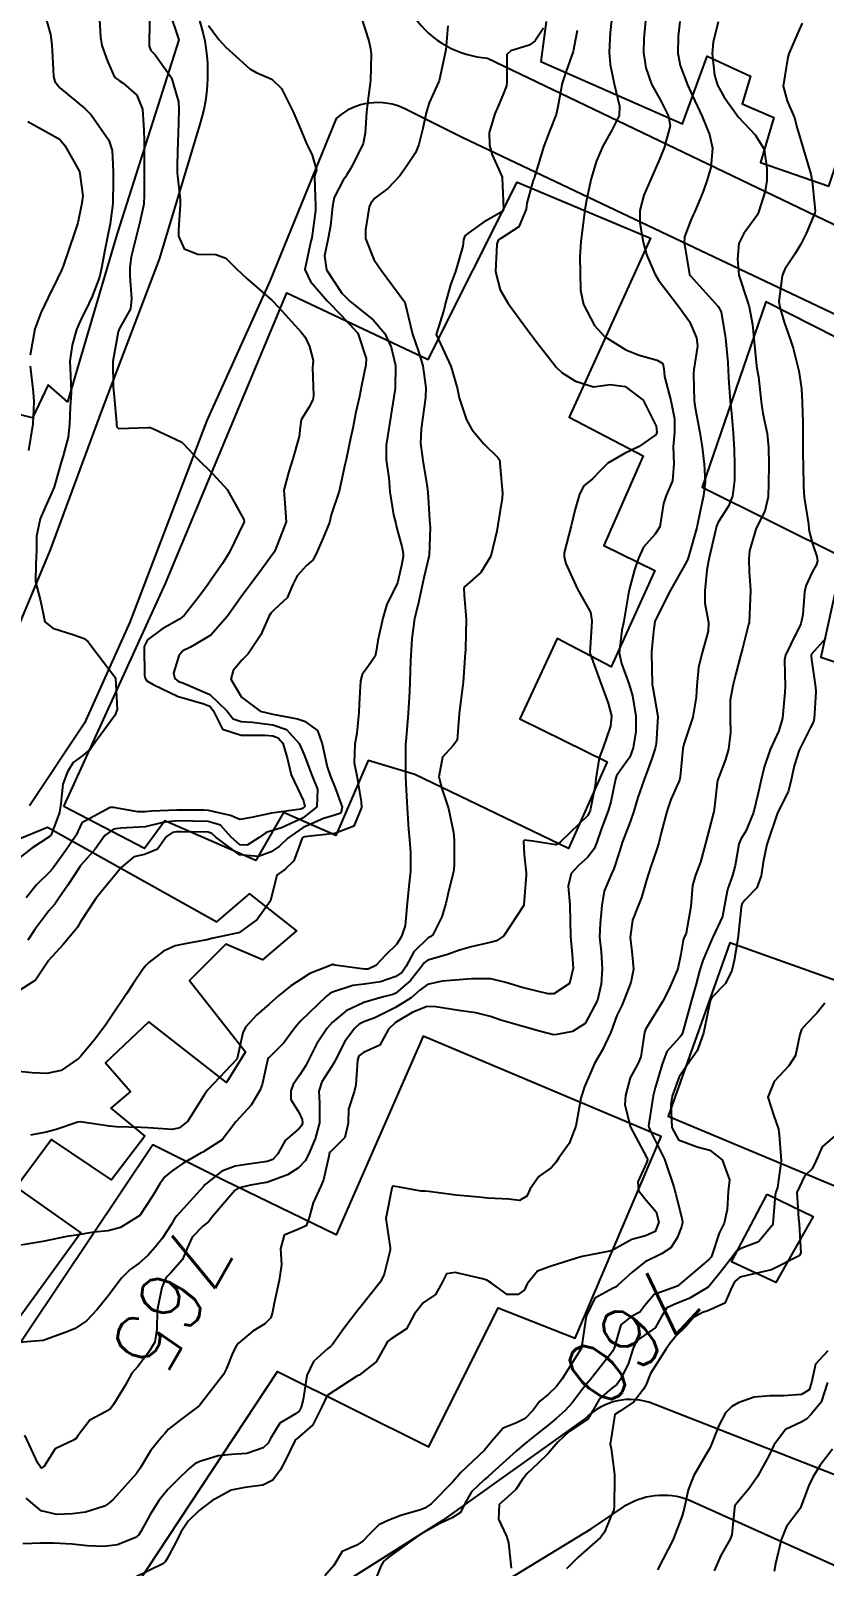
# Model space of a CAD drawing. Header units: metres. Extents: x 318500 to 325275, y 7408834 to 7428799.
# Drawn here: x 323416.3 to 323466.5, y 7419842.9 to 7419940.1 of the extents above; entities that cross this region are included whole.
import ezdxf
from ezdxf.enums import TextEntityAlignment as Align

# ---------------------------------------------------------------- set-up
doc = ezdxf.new("R2010")
doc.units = ezdxf.units.M
doc.header["$MEASUREMENT"] = 0
for name, color, linetype in [('Cotas', 45, 'Continuous'), ('Curvas de Nivel 1m', 11, 'Continuous'), ('Curvas de Nivel 5m', 15, 'Continuous'), ('Edificações', 30, 'Continuous'), ('Vias Primárias', 230, 'Continuous')]:
    doc.layers.add(name, color=color, linetype=linetype)
doc.styles.add('Style-STANDARD', font='STANDARD.shx')

msp = doc.modelspace()

# ---------------------------------------------------------------- linework, layer by layer
at = {"layer": 'Curvas de Nivel 1m', "flags": 128}
for points, elevation in [([(323417.169, 7419941.236), (323417.547, 7419939.872), (323417.633, 7419939.228), (323417.725, 7419937.658), (323417.736, 7419937.226), (323417.817, 7419936.895), (323418.143, 7419936.498), (323419.725, 7419935.204), (323420.124, 7419934.793), (323421.246, 7419933.183), (323421.455, 7419932.544), (323421.514, 7419931.178), (323421.517, 7419930.623), (323421.489, 7419929.178), (323421.318, 7419927.893), (323421.179, 7419927.183), (323420.958, 7419926.134), (323420.787, 7419925.188), (323420.656, 7419924.524), (323420.133, 7419923.198), (323420.077, 7419923.09), (323419.965, 7419922.856), (323419.416, 7419921.737), (323419.196, 7419921.207), (323418.914, 7419920.226), (323418.773, 7419919.211), (323418.805, 7419918.312), (323418.856, 7419917.21), (323418.79, 7419916.297), (323418.75, 7419915.211), (323418.667, 7419914.396), (323418.339, 7419913.215), (323418.23, 7419912.821), (323417.811, 7419911.32), (323417.789, 7419911.241), (323417.783, 7419911.22), (323417.168, 7419909.851), (323416.896, 7419909.233), (323416.66, 7419908.128), (323416.671, 7419907.236), (323416.623, 7419906.361), (323416.606, 7419905.237), (323416.916, 7419904.028), (323417.084, 7419903.229), (323417.183, 7419902.715), (323417.691, 7419902.312), (323419.015, 7419901.878), (323419.685, 7419901.652), (323419.924, 7419901.438), (323420.113, 7419901.194), (323421.65, 7419899.17), (323421.762, 7419897.168), (323421.616, 7419896.785), (323420.457, 7419895.187), (323420.1, 7419894.684), (323419.586, 7419894.239), (323418.99, 7419893.794), (323418.633, 7419893.209), (323418.335, 7419892.436), (323418.203, 7419891.213), (323418.111, 7419890.637), (323417.58, 7419889.219), (323417.557, 7419889.182), (323417.519, 7419889.142), (323416.37, 7419888.374), (323415.497, 7419887.698)], 773), ([(323437.207, 7419940.975), (323437.679, 7419939.476), (323437.793, 7419938.966), (323437.835, 7419938.624), (323437.793, 7419936.965), (323437.599, 7419935.507), (323437.533, 7419934.969), (323437.453, 7419933.627), (323437.316, 7419932.972), (323436.583, 7419931.473), (323436.278, 7419930.978), (323436.199, 7419930.858), (323436.076, 7419930.692), (323435.493, 7419929.554), (323435.388, 7419928.99), (323435.256, 7419927.767), (323435.116, 7419926.994), (323434.883, 7419925.871), (323434.998, 7419924.995), (323435.978, 7419923.501), (323436.509, 7419922.975), (323437.953, 7419921.811), (323438.702, 7419920.949), (323439.088, 7419920.099), (323439.365, 7419918.938), (323439.357, 7419917.48), (323439.27, 7419916.939), (323439.075, 7419915.739), (323438.947, 7419914.944), (323438.789, 7419913.885), (323438.787, 7419912.946), (323438.94, 7419911.827), (323439.01, 7419910.942), (323439.243, 7419909.483), (323439.383, 7419908.936), (323439.46, 7419908.618), (323439.765, 7419907.473), (323439.859, 7419907.027), (323439.859, 7419906.929), (323439.846, 7419906.841), (323439.75, 7419906.267), (323439.498, 7419905.169), (323439.391, 7419904.935), (323438.827, 7419903.83), (323438.571, 7419902.947), (323438.262, 7419901.527), (323438.171, 7419900.953), (323438.083, 7419900.544), (323437.664, 7419899.912), (323437.256, 7419899.364), (323437.15, 7419898.965), (323437.071, 7419897.523), (323437.04, 7419896.966), (323436.92, 7419895.653), (323436.793, 7419894.968), (323436.765, 7419893.786), (323436.915, 7419892.967), (323437.198, 7419891.311), (323437.21, 7419890.963), (323436.732, 7419889.764), (323435.523, 7419889.305), (323433.62, 7419889.108), (323433.521, 7419889.072), (323433.458, 7419889.011), (323432.946, 7419887.57), (323432.36, 7419887.027), (323431.855, 7419886.664), (323431.46, 7419885.04), (323430.628, 7419883.869), (323429.531, 7419883.059), (323429.473, 7419883.027), (323429.439, 7419883.017), (323427.834, 7419882.684), (323427.432, 7419882.588), (323426.179, 7419882.358), (323425.426, 7419882.207), (323424.688, 7419881.86), (323423.777, 7419881.136), (323423.588, 7419880.958), (323423.404, 7419880.737), (323422.761, 7419879.777), (323422.348, 7419879.155), (323421.365, 7419877.676), (323421.023, 7419877.175), (323420.308, 7419876.223), (323419.454, 7419875.198), (323419.328, 7419875.073), (323418.22, 7419874.307), (323417.314, 7419874.128), (323416.381, 7419874.167), (323415.315, 7419874.261)], 769), ([(323448.734, 7419940.29), (323448.189, 7419939.454), (323447.816, 7419939.203), (323446.66, 7419938.845), (323446.413, 7419938.612), (323446.42, 7419936.847), (323446.381, 7419936.623), (323446.148, 7419936.038), (323445.796, 7419935.194), (323445.65, 7419934.857), (323445.304, 7419933.67), (323445.325, 7419932.862), (323445.492, 7419932.257), (323446.081, 7419930.948), (323446.112, 7419930.85), (323446.116, 7419930.813), (323446.208, 7419928.848), (323446.169, 7419928.728), (323446.047, 7419928.639), (323444.918, 7419927.986), (323444.027, 7419927.348), (323443.762, 7419927.146), (323443.673, 7419926.885), (323443.622, 7419926.49), (323443.164, 7419924.888), (323442.852, 7419924.027), (323442.524, 7419922.894), (323442.426, 7419922.432), (323441.94, 7419920.9), (323442.874, 7419918.89), (323443.264, 7419917.522), (323443.405, 7419916.885), (323443.869, 7419915.491), (323444.203, 7419914.875), (323444.955, 7419913.968), (323445.843, 7419913.11), (323445.958, 7419912.965), (323445.97, 7419912.848), (323445.966, 7419912.72), (323446.143, 7419910.845), (323446.125, 7419910.525), (323445.837, 7419908.849), (323445.776, 7419908.45), (323445.402, 7419906.855), (323444.773, 7419905.836), (323443.731, 7419904.924), (323443.709, 7419904.902), (323443.701, 7419904.88), (323443.723, 7419904.393), (323443.838, 7419902.878), (323443.798, 7419900.995), (323443.793, 7419900.878), (323443.786, 7419900.771), (323443.65, 7419898.88), (323443.421, 7419897.084), (323443.399, 7419896.882), (323443.271, 7419895.216), (323443.015, 7419894.886), (323442.347, 7419894.134), (323442.105, 7419892.895), (323442.29, 7419892.161), (323442.722, 7419890.888), (323443.035, 7419889.375), (323443.077, 7419888.884), (323443.086, 7419887.294), (323443.041, 7419886.884), (323442.72, 7419885.639), (323442.544, 7419884.889), (323442.307, 7419884.036), (323441.74, 7419882.897), (323441.564, 7419882.773), (323441.437, 7419882.699), (323440.523, 7419881.814), (323440.042, 7419880.921), (323439.789, 7419880.539), (323439.4, 7419880.264), (323438.411, 7419879.929), (323437.392, 7419879.768), (323436.674, 7419879.683), (323435.384, 7419879.278), (323435.194, 7419879.171), (323434.988, 7419878.986), (323433.364, 7419877.427), (323433.006, 7419877.015), (323432.305, 7419876.066), (323431.331, 7419875.1), (323431.302, 7419875.069), (323431.292, 7419875.04), (323430.928, 7419873.422), (323430.793, 7419873.045), (323430.231, 7419872.11), (323429.28, 7419871.06), (323428.408, 7419869.928), (323427.251, 7419869.183), (323427.19, 7419869.152), (323427.074, 7419869.093), (323425.918, 7419868.432), (323425.233, 7419867.965), (323424.776, 7419867.575), (323424.472, 7419867.127), (323423.991, 7419866.354), (323423.2, 7419865.14), (323421.974, 7419864.372), (323421.185, 7419864.167), (323420.284, 7419864.078), (323419.181, 7419863.897), (323418.58, 7419863.798), (323417.174, 7419863.515), (323416.929, 7419863.468), (323415.537, 7419863.244)], 767), ([(323457.347, 7419940.703), (323457.247, 7419939.755), (323457.225, 7419938.704), (323457.383, 7419937.912), (323457.839, 7419936.695), (323458.15, 7419936.001), (323458.768, 7419934.684), (323459.238, 7419933.554), (323459.424, 7419932.677), (323459.304, 7419931.461), (323459.085, 7419930.68), (323458.819, 7419929.932), (323458.304, 7419928.687), (323458.219, 7419928.517), (323458.042, 7419928.125), (323457.651, 7419927.07), (323457.637, 7419926.696), (323457.688, 7419926.366), (323457.963, 7419924.691), (323457.999, 7419924.624), (323459.788, 7419922.672), (323459.965, 7419922.324), (323460.252, 7419920.665), (323460.383, 7419919.121), (323460.403, 7419918.663), (323460.427, 7419918.148), (323460.537, 7419916.66), (323460.621, 7419915.917), (323460.732, 7419914.657), (323460.786, 7419913.592), (323460.814, 7419912.655), (323460.812, 7419911.668), (323460.685, 7419910.651), (323460.425, 7419910.03), (323459.785, 7419909.016), (323459.676, 7419908.767), (323459.645, 7419908.662), (323459.61, 7419908.494), (323459.193, 7419906.669), (323459.061, 7419905.981), (323458.925, 7419904.672), (323458.945, 7419903.898), (323459.169, 7419902.668), (323459.148, 7419902.122), (323458.735, 7419900.674), (323458.535, 7419899.809), (323458.422, 7419898.678), (323458.384, 7419897.934), (323458.172, 7419896.682), (323457.603, 7419894.958), (323457.544, 7419894.691), (323457.379, 7419892.887), (323457.329, 7419892.694), (323456.794, 7419891.458), (323456.532, 7419890.705), (323456.178, 7419889.361), (323456.02, 7419888.712), (323455.908, 7419888.32), (323455.496, 7419887.149), (323455.386, 7419886.826), (323455.356, 7419886.721), (323454.935, 7419885.259), (323454.718, 7419884.727), (323454.363, 7419883.818), (323454.213, 7419882.732), (323454.319, 7419881.838), (323454.422, 7419880.73), (323454.246, 7419879.883), (323453.817, 7419878.736), (323453.679, 7419878.434), (323453.37, 7419877.789), (323452.982, 7419876.746), (323452.471, 7419875.625), (323451.952, 7419874.761), (323451.307, 7419873.228), (323451.199, 7419872.874), (323451.158, 7419872.772), (323451.091, 7419872.566), (323450.768, 7419870.778), (323450.35, 7419869.698), (323449.709, 7419868.793), (323449.524, 7419868.518), (323449.241, 7419868.168), (323448.444, 7419867.595), (323447.893, 7419866.813), (323447.683, 7419866.348), (323447.213, 7419866.086), (323446.546, 7419866.163), (323445.214, 7419866.228), (323444.645, 7419866.289), (323443.215, 7419866.426), (323441.462, 7419866.654), (323441.218, 7419866.668), (323440.987, 7419866.673), (323439.613, 7419866.924), (323439.221, 7419866.987), (323439.186, 7419866.965), (323439.173, 7419866.931), (323439.146, 7419866.858), (323438.767, 7419864.936), (323439.027, 7419863.077), (323439.035, 7419862.932), (323438.656, 7419861.429), (323438.412, 7419860.941), (323437.123, 7419859.298), (323436.972, 7419859.111), (323436.855, 7419858.963), (323436.1, 7419857.975), (323435.395, 7419856.977), (323435.243, 7419856.823), (323435.086, 7419856.712), (323434.175, 7419855.892), (323433.752, 7419855), (323433.522, 7419853.48), (323433.412, 7419853.004), (323433.285, 7419852.757), (323433.034, 7419852.579), (323432.055, 7419851.989), (323431.46, 7419851.025), (323431.309, 7419850.724), (323431.001, 7419850.425), (323429.968, 7419850.073), (323428.994, 7419850.002), (323428.149, 7419849.916), (323426.987, 7419849.567), (323426.67, 7419849.408), (323426.308, 7419849.097), (323425.629, 7419848.448), (323424.967, 7419847.801), (323424.42, 7419847.118), (323423.858, 7419846.215), (323423.27, 7419845.135), (323423.136, 7419844.928), (323422.924, 7419844.747), (323421.778, 7419844.296), (323420.915, 7419844.174), (323419.868, 7419844.228), (323418.917, 7419844.332), (323417.734, 7419844.392), (323416.918, 7419844.395), (323415.796, 7419844.357)], 763), ([(323455.189, 7419940.735), (323455.073, 7419939.617), (323455.046, 7419938.737), (323455.194, 7419937.759), (323455.569, 7419936.729), (323456.144, 7419935.68), (323456.631, 7419934.712), (323456.74, 7419934.091), (323456.372, 7419932.716), (323456.093, 7419932.021), (323455.518, 7419930.728), (323455.083, 7419929.716), (323454.817, 7419928.738), (323454.819, 7419927.957), (323455.035, 7419926.735), (323455.246, 7419925.965), (323455.765, 7419924.724), (323455.994, 7419924.326), (323457.243, 7419922.701), (323457.955, 7419921.719), (323458.41, 7419920.685), (323458.462, 7419920.157), (323458.239, 7419918.687), (323458.22, 7419918.382), (323458.264, 7419916.686), (323458.322, 7419916.247), (323458.628, 7419914.682), (323458.773, 7419913.758), (323458.902, 7419912.679), (323458.948, 7419911.548), (323458.843, 7419910.675), (323458.664, 7419909.81), (323458.422, 7419908.68), (323457.895, 7419906.822), (323457.851, 7419906.689), (323457.756, 7419906.456), (323456.767, 7419904.704), (323455.812, 7419902.829), (323455.774, 7419902.719), (323455.694, 7419902.105), (323455.564, 7419900.839), (323455.557, 7419900.721), (323455.594, 7419898.777), (323455.603, 7419898.72), (323455.647, 7419898.547), (323455.959, 7419896.715), (323455.852, 7419894.965), (323455.803, 7419894.717), (323455.759, 7419894.556), (323455.59, 7419894.057), (323455.234, 7419893.064), (323455.104, 7419892.725), (323454.7, 7419891.581), (323454.434, 7419890.731), (323454.209, 7419890.057), (323453.71, 7419888.738), (323453.656, 7419888.601), (323453.511, 7419888.116), (323453.173, 7419887.067), (323453.03, 7419886.747), (323452.573, 7419885.654), (323452.418, 7419884.756), (323452.31, 7419883.619), (323452.276, 7419882.757), (323452.368, 7419881.814), (323452.445, 7419880.754), (323452.374, 7419879.776), (323452.142, 7419878.759), (323451.365, 7419877.29), (323450.574, 7419876.782), (323449.564, 7419876.589), (323449.357, 7419876.578), (323448.48, 7419876.809), (323447.363, 7419877.118), (323446.029, 7419877.502), (323445.369, 7419877.729), (323444.461, 7419877.954), (323443.372, 7419878.102), (323441.926, 7419878.343), (323441.375, 7419878.369), (323440.464, 7419878.006), (323439.364, 7419877.342), (323438.933, 7419876.936), (323438.385, 7419875.904), (323437.337, 7419875.45), (323437.06, 7419875.236), (323436.969, 7419874.964), (323436.861, 7419873.41), (323436.746, 7419872.966), (323436.396, 7419871.862), (323436.367, 7419870.969), (323436.167, 7419870.07), (323435.253, 7419869.154), (323435.184, 7419869.048), (323435.168, 7419868.981), (323434.821, 7419867.391), (323434.655, 7419866.988), (323434.159, 7419865.945), (323433.903, 7419864.999), (323433.713, 7419864.481), (323433.189, 7419864.251), (323432.317, 7419863.889), (323432.089, 7419863.026), (323432.149, 7419862.031), (323432.02, 7419861.027), (323431.686, 7419859.585), (323431.599, 7419859.025), (323431.482, 7419858.658), (323431.109, 7419858.276), (323430.339, 7419857.804), (323429.434, 7419857.055), (323429.282, 7419856.862), (323429.081, 7419856.462), (323428.686, 7419855.446), (323428.483, 7419855.069), (323427.041, 7419853.194), (323426.996, 7419853.135), (323426.955, 7419853.091), (323425.862, 7419852.267), (323425.017, 7419851.605), (323424.783, 7419851.344), (323424.593, 7419851.116), (323423.883, 7419850.24), (323423.211, 7419849.137), (323422.977, 7419848.801), (323421.511, 7419847.162), (323421.225, 7419846.897), (323420.954, 7419846.737), (323419.772, 7419846.357), (323418.946, 7419846.252), (323417.943, 7419846.207), (323416.948, 7419846.447), (323416.001, 7419847.234)], 764), ([(323420.633, 7419941.194), (323420.704, 7419939.709), (323420.799, 7419939.191), (323421.16, 7419938.19), (323421.595, 7419937.178), (323421.911, 7419936.937), (323422.146, 7419936.803), (323423.014, 7419936.032), (323423.358, 7419935.152), (323423.441, 7419933.819), (323423.465, 7419933.15), (323423.48, 7419932.536), (323423.464, 7419931.149), (323423.481, 7419929.726), (323423.441, 7419929.149), (323423.19, 7419927.995), (323422.984, 7419927.156), (323422.655, 7419925.809), (323422.565, 7419925.162), (323422.569, 7419924.583), (323422.67, 7419923.159), (323422.598, 7419922.523), (323421.942, 7419921.321), (323421.886, 7419921.226), (323421.864, 7419921.171), (323421.831, 7419921.064), (323421.494, 7419919.176), (323421.518, 7419917.553), (323421.561, 7419917.175), (323421.733, 7419915.301), (323421.73, 7419915.172), (323421.735, 7419915.048), (323421.858, 7419914.942), (323423.733, 7419915.016), (323423.859, 7419915), (323424.064, 7419914.932), (323425.85, 7419914.073), (323426.329, 7419913.597), (323426.752, 7419913.106), (323427.825, 7419912.076), (323428.718, 7419911.076), (323429.782, 7419909.192), (323429.805, 7419909.06), (323429.799, 7419909.04), (323429.779, 7419908.994), (323428.848, 7419907.074), (323428.429, 7419906.401), (323427.735, 7419905.412), (323427.518, 7419905.093), (323426.993, 7419904.375), (323425.993, 7419903.116), (323425.698, 7419902.881), (323424.585, 7419902.237), (323423.684, 7419901.57), (323423.462, 7419901.143), (323423.487, 7419899.308), (323423.527, 7419899.142), (323423.647, 7419898.97), (323424.048, 7419898.732), (323425.633, 7419897.974), (323427.175, 7419897.548), (323427.624, 7419897.37), (323427.843, 7419897.087), (323428.435, 7419895.905), (323429.605, 7419895.532), (323431.119, 7419895.531), (323431.604, 7419895.489), (323431.944, 7419895.375), (323432.239, 7419895.03), (323432.519, 7419894.093), (323432.77, 7419893.022), (323433.546, 7419891.388), (323433.634, 7419891.009), (323433.539, 7419890.913), (323433.374, 7419890.848), (323431.536, 7419890.606), (323430.265, 7419890.321), (323429.531, 7419890.195), (323428.923, 7419890.459), (323427.537, 7419890.773), (323427.225, 7419890.783), (323425.537, 7419890.793), (323423.943, 7419890.729), (323423.535, 7419890.674), (323423.062, 7419890.674), (323421.538, 7419890.957), (323421.321, 7419890.956), (323419.528, 7419889.977), (323419.281, 7419889.444), (323419.167, 7419889.204), (323418.495, 7419888.221), (323417.776, 7419887.217), (323417.655, 7419887.05), (323417.485, 7419886.858), (323416.652, 7419886.053), (323416.002, 7419885.242)], 772), ([(323423.818, 7419940.759), (323423.782, 7419939.146), (323423.9, 7419938.868), (323424.172, 7419938.585), (323425.209, 7419937.129), (323425.637, 7419935.623), (323425.664, 7419935.125), (323425.631, 7419933.601), (323425.607, 7419933.125), (323425.55, 7419931.66), (323425.566, 7419931.125), (323425.74, 7419929.438), (323425.758, 7419929.123), (323425.64, 7419927.509), (323425.647, 7419927.124), (323426.012, 7419926.316), (323426.874, 7419925.972), (323428.009, 7419925.956), (323428.648, 7419925.722), (323429.295, 7419925.071), (323429.99, 7419924.414), (323431.562, 7419923.044), (323431.964, 7419922.625), (323433.424, 7419921.018), (323433.649, 7419920.726), (323433.931, 7419920.138), (323434.169, 7419919.253), (323434.14, 7419919.007), (323434.121, 7419918.802), (323434.186, 7419917.006), (323434.141, 7419916.752), (323433.879, 7419916.265), (323433.4, 7419915.484), (323433.338, 7419915.018), (323433.267, 7419914.432), (323432.88, 7419913.024), (323432.629, 7419912.227), (323432.305, 7419911.033), (323432.343, 7419910.491), (323432.462, 7419909.03), (323431.762, 7419907.243), (323431.688, 7419907.114), (323431.638, 7419907.041), (323430.845, 7419905.947), (323430.181, 7419905.055), (323429.988, 7419904.795), (323429.721, 7419904.43), (323429.142, 7419903.635), (323428.737, 7419903.074), (323427.688, 7419901.856), (323426.402, 7419901.109), (323425.921, 7419900.872), (323425.671, 7419900.549), (323425.319, 7419899.459), (323425.409, 7419899.122), (323425.647, 7419898.939), (323425.911, 7419898.851), (323427.635, 7419898.109), (323428.707, 7419897.074), (323429.109, 7419896.561), (323429.613, 7419896.399), (323430.307, 7419896.359), (323431.611, 7419896.185), (323432.475, 7419895.893), (323433.269, 7419895.015), (323433.589, 7419894.281), (323434.077, 7419893.002), (323434.434, 7419892.12), (323434.388, 7419890.997), (323433.533, 7419890.299), (323432.156, 7419889.661), (323431.524, 7419889.479), (323431.185, 7419889.382), (323430.74, 7419889.048), (323429.993, 7419888.575), (323429.513, 7419888.598), (323428.983, 7419889.068), (323428.296, 7419889.847), (323427.53, 7419890.076), (323426.521, 7419890.097), (323425.53, 7419890.106), (323424.652, 7419890.005), (323423.526, 7419889.742), (323422.007, 7419889.645), (323421.524, 7419889.584), (323420.986, 7419889.178), (323420.369, 7419888.325), (323419.492, 7419887.329), (323419.433, 7419887.258), (323419.393, 7419887.201), (323418.642, 7419886.039), (323418.085, 7419885.214), (323417.825, 7419884.847), (323417.452, 7419884.421), (323416.567, 7419883.233), (323416.116, 7419882.553)], 771), ([(323442.679, 7419940.427), (323442.556, 7419938.904), (323442.162, 7419937.061), (323442.121, 7419936.95), (323442.106, 7419936.911), (323441.493, 7419935.563), (323441.3, 7419934.918), (323441.102, 7419933.933), (323440.835, 7419932.923), (323440.63, 7419932.389), (323440.086, 7419931.557), (323439.638, 7419930.937), (323438.882, 7419930.134), (323438.058, 7419929.511), (323437.806, 7419929.21), (323437.702, 7419928.963), (323437.481, 7419927.513), (323437.468, 7419926.966), (323438.007, 7419925.639), (323438.28, 7419925.233), (323438.468, 7419924.953), (323439.97, 7419922.93), (323440.442, 7419920.922), (323440.82, 7419919.808), (323441.095, 7419918.912), (323441.284, 7419917.524), (323441.263, 7419916.909), (323441.105, 7419915.678), (323440.991, 7419914.913), (323440.952, 7419914.014), (323441.09, 7419912.911), (323441.357, 7419911.367), (323441.415, 7419910.906), (323441.525, 7419909.162), (323441.544, 7419908.904), (323441.565, 7419908.691), (323441.498, 7419906.904), (323441.157, 7419905.491), (323441.028, 7419904.911), (323440.802, 7419903.825), (323440.576, 7419902.917), (323440.402, 7419901.634), (323440.355, 7419900.92), (323440.321, 7419900.269), (323440.273, 7419898.921), (323440.254, 7419898.307), (323440.179, 7419896.922), (323440.037, 7419895.356), (323440.009, 7419894.924), (323439.996, 7419894.522), (323440.002, 7419892.924), (323440.028, 7419892.458), (323440.103, 7419890.922), (323440.188, 7419889.581), (323440.258, 7419888.919), (323440.315, 7419888.11), (323440.32, 7419886.918), (323440.24, 7419886.157), (323440.115, 7419884.92), (323439.99, 7419883.466), (323439.795, 7419882.925), (323439.677, 7419882.686), (323439.43, 7419882.287), (323438.746, 7419881.614), (323438.135, 7419880.949), (323437.635, 7419880.728), (323437.406, 7419880.714), (323435.537, 7419880.979), (323435.41, 7419881.01), (323435.382, 7419881.009), (323435.29, 7419880.982), (323433.96, 7419880.443), (323433.396, 7419880.101), (323432.745, 7419879.665), (323431.961, 7419879.031), (323431.375, 7419878.512), (323430.592, 7419877.823), (323429.886, 7419877.055), (323429.709, 7419876.702), (323429.351, 7419875.06), (323429.329, 7419875.02), (323427.509, 7419873.087), (323427.297, 7419872.796), (323426.229, 7419871.106), (323425.71, 7419870.677), (323425.272, 7419870.567), (323423.727, 7419870.681), (323423.273, 7419870.701), (323421.696, 7419870.741), (323421.274, 7419870.787), (323419.424, 7419871.051), (323419.278, 7419871.035), (323417.902, 7419870.579), (323417.268, 7419870.408), (323416.279, 7419870.221)], 768), ([(323459.772, 7419940.674), (323459.465, 7419939.403), (323459.402, 7419938.678), (323459.546, 7419937.296), (323459.744, 7419936.674), (323460.149, 7419935.916), (323461.074, 7419934.656), (323462.113, 7419933.531), (323462.68, 7419932.631), (323462.854, 7419931.394), (323462.851, 7419930.628), (323462.744, 7419929.956), (323462.321, 7419928.636), (323462.236, 7419928.448), (323462.043, 7419928.149), (323461.394, 7419927.285), (323461.094, 7419926.654), (323461.008, 7419925.653), (323461.084, 7419924.654), (323461.631, 7419922.989), (323461.748, 7419922.643), (323461.953, 7419921.533), (323462.044, 7419920.638), (323462.198, 7419918.911), (323462.243, 7419918.635), (323462.33, 7419918.217), (323462.504, 7419916.631), (323462.613, 7419915.895), (323462.873, 7419914.625), (323462.968, 7419913.74), (323462.977, 7419912.623), (323462.972, 7419911.474), (323462.946, 7419910.623), (323462.722, 7419909.701), (323462.185, 7419908.634), (323461.766, 7419907.191), (323461.711, 7419906.69), (323461.709, 7419906.641), (323461.748, 7419905.84), (323461.831, 7419904.738), (323461.831, 7419904.638), (323461.736, 7419902.675), (323461.729, 7419902.64), (323461.699, 7419902.528), (323461.312, 7419901.016), (323461.215, 7419900.645), (323460.904, 7419899.405), (323460.699, 7419898.65), (323460.543, 7419897.744), (323460.539, 7419896.651), (323460.551, 7419895.71), (323460.428, 7419894.652), (323460.252, 7419893.991), (323459.741, 7419892.658), (323459.707, 7419892.519), (323459.545, 7419890.993), (323459.511, 7419890.689), (323459.508, 7419890.66), (323459.487, 7419890.608), (323458.977, 7419888.668), (323458.67, 7419887.505), (323458.336, 7419886.677), (323458.149, 7419886.011), (323458.043, 7419884.681), (323457.753, 7419882.995), (323457.607, 7419882.687), (323457.564, 7419882.562), (323457.425, 7419881.682), (323457.258, 7419880.847), (323457.207, 7419880.693), (323456.66, 7419879.432), (323456.271, 7419878.707), (323455.365, 7419877.225), (323455.18, 7419876.903), (323455.12, 7419876.722), (323454.882, 7419875.179), (323454.693, 7419874.726), (323454.21, 7419873.837), (323453.912, 7419872.734), (323453.884, 7419872.144), (323454.23, 7419870.731), (323455.251, 7419868.816), (323455.303, 7419868.719), (323455.317, 7419868.651), (323455.246, 7419868.472), (323454.69, 7419867.263), (323454.745, 7419866.725), (323455.214, 7419866.103), (323455.864, 7419865.368), (323456.026, 7419864.708), (323455.785, 7419864.117), (323455.187, 7419863.842), (323454.308, 7419863.604), (323453.174, 7419862.975), (323453.013, 7419862.901), (323452.274, 7419862.753), (323451.168, 7419862.542), (323450.824, 7419862.434), (323449.157, 7419861.908), (323448.352, 7419861.608), (323447.696, 7419860.814), (323447.531, 7419860.421), (323447.133, 7419860.123), (323446.436, 7419860.134), (323445.447, 7419860.845), (323445.143, 7419861.032), (323444.872, 7419861.127), (323443.15, 7419861.52), (323442.601, 7419861.432), (323442.324, 7419860.888), (323441.894, 7419860.131), (323441.127, 7419859.609), (323440.567, 7419858.908), (323440.056, 7419857.966), (323439.096, 7419857.336), (323438.867, 7419857.159), (323438.734, 7419856.935), (323438.147, 7419855.871), (323437.061, 7419855.032), (323437.017, 7419855.004), (323436.92, 7419854.961), (323435.048, 7419853.732), (323434.682, 7419852.985), (323434.133, 7419851.884), (323433.12, 7419851.008), (323433.056, 7419850.962), (323433.008, 7419850.865), (323432.395, 7419849.61), (323432.075, 7419849.019), (323431.617, 7419848.38), (323430.97, 7419848.06), (323429.844, 7419847.922), (323428.967, 7419847.745), (323427.754, 7419847.078), (323427.311, 7419846.729), (323426.95, 7419846.456), (323426.251, 7419845.786), (323425.799, 7419845.101), (323425.511, 7419844.514), (323424.904, 7419843.378), (323424.801, 7419843.212), (323424.695, 7419843.113), (323422.891, 7419842.227)], 762), ([(323465.09, 7419940.601), (323464.822, 7419939.983), (323464.235, 7419938.609), (323464.221, 7419938.568), (323464.178, 7419938.436), (323463.898, 7419936.614), (323464.146, 7419935.684), (323464.6, 7419934.605), (323464.778, 7419933.945), (323465.168, 7419932.599), (323465.64, 7419931.039), (323465.73, 7419930.593), (323465.915, 7419928.728), (323465.897, 7419928.592), (323465.338, 7419927.289), (323465.01, 7419926.6), (323464.638, 7419925.98), (323464.004, 7419925.033), (323463.816, 7419924.613), (323463.612, 7419922.979), (323463.671, 7419922.614), (323463.956, 7419921.674), (323464.322, 7419920.606), (323464.519, 7419920.019), (323464.888, 7419918.6), (323465.04, 7419917.462), (323465.101, 7419916.598), (323465.139, 7419915.329), (323465.141, 7419914.597), (323465.142, 7419913.302), (323465.149, 7419912.597), (323465.175, 7419911.241), (323465.227, 7419910.596), (323465.486, 7419908.891), (323465.52, 7419908.593), (323465.553, 7419908.367), (323465.77, 7419907.584), (323466.018, 7419906.833), (323466.069, 7419906.577), (323466.008, 7419906.325), (323465.75, 7419905.883), (323465.327, 7419904.995), (323465.239, 7419904.587), (323465.131, 7419903.167), (323465, 7419902.59), (323464.381, 7419901.294), (323464.036, 7419900.605), (323463.97, 7419900.311), (323464.006, 7419898.605), (323463.998, 7419898.251), (323463.847, 7419896.607), (323463.612, 7419895.802), (323463.075, 7419894.618), (323462.698, 7419893.508), (323462.483, 7419892.626), (323462.318, 7419891.869), (323462.022, 7419890.633), (323461.528, 7419889.461), (323461.213, 7419888.953), (323461.093, 7419888.644), (323460.862, 7419887.284), (323460.682, 7419886.648), (323460.367, 7419885.76), (323460.164, 7419884.653), (323460.042, 7419884.066), (323459.441, 7419882.751), (323459.391, 7419882.661), (323458.811, 7419881.277), (323458.623, 7419880.672), (323458.357, 7419879.714), (323458.07, 7419878.68), (323457.585, 7419876.909), (323457.529, 7419876.687), (323457.483, 7419876.564), (323457.356, 7419876.422), (323456.541, 7419875.503), (323456.238, 7419874.706), (323455.8, 7419873.205), (323455.669, 7419872.714), (323455.38, 7419870.817), (323455.39, 7419870.718), (323455.482, 7419870.512), (323456.374, 7419868.703), (323456.976, 7419866.941), (323457.033, 7419866.693), (323457.073, 7419866.547), (323457.214, 7419866.041), (323457.48, 7419864.962), (323457.518, 7419864.685), (323457.467, 7419864.415), (323457.185, 7419863.711), (323456.778, 7419863.094), (323456.2, 7419862.705), (323455.165, 7419862.21), (323454.33, 7419861.556), (323453.445, 7419860.737), (323453.29, 7419860.596), (323453.147, 7419860.526), (323451.985, 7419859.909), (323451.429, 7419858.765), (323451.387, 7419858.495), (323451.129, 7419856.769), (323451.089, 7419856.674), (323449.909, 7419854.787), (323449.555, 7419854.3), (323449.055, 7419853.828), (323448.485, 7419853.369), (323448.081, 7419852.81), (323447.567, 7419852.28), (323447.028, 7419852.018), (323446.184, 7419851.671), (323445.471, 7419850.843), (323445.004, 7419850.281), (323443.505, 7419848.865), (323443.261, 7419848.592), (323442.981, 7419848.252), (323441.615, 7419846.89), (323441.233, 7419846.619), (323440.954, 7419846.506), (323439.716, 7419846.151), (323438.944, 7419845.857), (323438.311, 7419845.565), (323437.703, 7419844.942), (323437.334, 7419844.538), (323436.92, 7419844.267), (323436.004, 7419843.874), (323435.465, 7419842.972), (323434.893, 7419842.328)], 761), ([(323450.858, 7419940.133), (323450.607, 7419938.794), (323450.168, 7419937.565), (323449.904, 7419936.804), (323449.638, 7419935.307), (323449.525, 7419934.809), (323449.132, 7419933.798), (323448.745, 7419932.82), (323448.186, 7419930.933), (323448.151, 7419930.829), (323448.13, 7419930.779), (323448.077, 7419930.653), (323447.685, 7419929.204), (323447.626, 7419928.834), (323447.162, 7419927.71), (323446.022, 7419926.977), (323445.94, 7419926.932), (323445.867, 7419926.852), (323445.782, 7419926.618), (323445.685, 7419924.855), (323445.983, 7419923.717), (323446.489, 7419922.845), (323447.941, 7419920.874), (323447.985, 7419920.82), (323448.131, 7419920.625), (323449.549, 7419918.804), (323449.915, 7419918.458), (323450.751, 7419917.944), (323451.902, 7419917.588), (323452.947, 7419917.717), (323453.903, 7419917.605), (323455.04, 7419916.733), (323455.865, 7419915.085), (323455.904, 7419914.719), (323455.858, 7419914.565), (323454.782, 7419913.799), (323453.846, 7419913.367), (323452.793, 7419912.756), (323452.324, 7419912.271), (323451.825, 7419911.763), (323451.283, 7419911.313), (323451, 7419910.782), (323450.737, 7419909.845), (323450.477, 7419908.79), (323450.034, 7419907.067), (323450.028, 7419906.796), (323450.151, 7419906.397), (323450.888, 7419904.783), (323451.708, 7419903.308), (323451.788, 7419902.769), (323451.683, 7419901.06), (323451.66, 7419900.77), (323451.679, 7419900.682), (323452.38, 7419898.759), (323452.828, 7419897.556), (323453.022, 7419896.749), (323452.977, 7419896.113), (323452.498, 7419894.757), (323452.254, 7419894.096), (323452.04, 7419892.763), (323451.989, 7419892.338), (323451.691, 7419890.768), (323451.537, 7419890.439), (323449.825, 7419888.795), (323449.661, 7419888.654), (323449.517, 7419888.603), (323448.05, 7419888.815), (323447.521, 7419888.88), (323447.458, 7419888.821), (323447.507, 7419887.965), (323447.625, 7419886.819), (323447.63, 7419886.676), (323447.494, 7419884.82), (323447.489, 7419884.791), (323447.459, 7419884.729), (323446.218, 7419882.838), (323445.758, 7419882.522), (323445.434, 7419882.432), (323444.157, 7419882.141), (323443.426, 7419881.916), (323442.656, 7419881.653), (323441.416, 7419881.302), (323441.186, 7419881.131), (323441.032, 7419880.906), (323440.315, 7419879.998), (323439.384, 7419879.207), (323439.197, 7419879.119), (323438.516, 7419878.943), (323437.376, 7419878.606), (323436.255, 7419878.088), (323435.364, 7419877.344), (323435.048, 7419876.985), (323434.364, 7419875.976), (323433.88, 7419875.002), (323433.693, 7419874.636), (323433.315, 7419874.034), (323432.901, 7419873.421), (323432.748, 7419873.018), (323432.751, 7419872.474), (323433.286, 7419871.63), (323433.475, 7419871.2), (323433.488, 7419871.007), (323433.436, 7419870.849), (323433.274, 7419870.631), (323432.401, 7419869.885), (323431.928, 7419869.03), (323431.603, 7419868.677), (323431.243, 7419868.543), (323429.932, 7419868.36), (323429.238, 7419868.248), (323428.377, 7419867.929), (323427.329, 7419867.088), (323427.219, 7419866.974), (323425.535, 7419865.115), (323425.394, 7419864.92), (323425.192, 7419864.58), (323424.618, 7419863.679), (323424.177, 7419863.125), (323423.7, 7419862.594), (323423.155, 7419862.108), (323422.586, 7419861.711), (323422.036, 7419861.157), (323421.128, 7419859.963), (323420.775, 7419859.522), (323420.498, 7419859.176), (323419.828, 7419858.464), (323419.102, 7419857.976), (323418.546, 7419857.751), (323417.09, 7419857.22), (323415.261, 7419857.074)], 766), ([(323416.117, 7419934.376), (323418.01, 7419933.313), (323418.101, 7419933.268), (323418.165, 7419933.219), (323418.457, 7419932.854), (323419.379, 7419931.207), (323419.585, 7419929.674), (323419.532, 7419929.205), (323419.279, 7419927.96), (323419.03, 7419927.21), (323418.762, 7419926.463), (323418.345, 7419925.217), (323418.244, 7419924.97), (323417.988, 7419924.437), (323417.409, 7419923.228), (323416.933, 7419922.258), (323416.567, 7419921.241), (323416.27, 7419919.591)], 774), ([(323416.267, 7419918.892), (323416.449, 7419917.242), (323416.489, 7419916.633), (323416.436, 7419915.241), (323416.153, 7419913.555)], 774), ([(323466.523, 7419878.569), (323466.01, 7419877.944), (323465.37, 7419877.263), (323465.055, 7419876.895), (323464.947, 7419876.586), (323464.666, 7419875.264), (323464.245, 7419874.596), (323463.32, 7419873.624), (323462.919, 7419872.616), (323463.292, 7419871.431), (323463.585, 7419870.605), (323463.635, 7419870.244), (323463.77, 7419868.602), (323463.525, 7419866.898), (323463.427, 7419866.607), (323463.388, 7419866.447), (323463.238, 7419864.609), (323463.23, 7419864.58), (323463.198, 7419864.497), (323462.33, 7419863.476), (323461.176, 7419863.03), (323460.934, 7419862.882), (323460.768, 7419862.644), (323460.083, 7419861.729), (323459.206, 7419860.659), (323459.18, 7419860.629), (323459.149, 7419860.605), (323457.939, 7419859.877), (323457.133, 7419859.573), (323456.541, 7419859.286), (323456.168, 7419858.704), (323455.791, 7419858.028), (323455.102, 7419857.542), (323454.613, 7419857.209), (323454.397, 7419856.727), (323454.082, 7419855.728), (323453.579, 7419854.735), (323453.359, 7419854.444), (323453.062, 7419854.214), (323452.28, 7419853.523), (323451.823, 7419852.758), (323451.542, 7419852.253), (323451.027, 7419851.901), (323450.347, 7419851.453), (323449.639, 7419850.791), (323449.003, 7419850.051), (323448.372, 7419849.431), (323447.696, 7419848.813), (323447.391, 7419848.408), (323446.975, 7419847.794), (323446.466, 7419847.329), (323445.93, 7419846.835), (323445.874, 7419845.908), (323446.4, 7419844.828), (323446.518, 7419844.419), (323446.695, 7419842.823)], 759), ([(323467.276, 7419870.276), (323466.357, 7419869.475), (323465.965, 7419868.573), (323465.726, 7419868.095), (323465.24, 7419867.615), (323464.753, 7419866.587), (323464.851, 7419864.939), (323464.911, 7419864.584), (323465.002, 7419862.753), (323464.908, 7419862.584), (323463.161, 7419861.697), (323461.948, 7419861.418), (323461.156, 7419861.22), (323460.834, 7419860.963), (323460.672, 7419860.645), (323460.191, 7419859.593), (323459.127, 7419859.104), (323458.786, 7419859.004), (323458.22, 7419858.674), (323457.702, 7419858.09), (323457.102, 7419857.495), (323456.74, 7419857.051), (323456.484, 7419856.699), (323455.489, 7419855.129), (323455.333, 7419854.716), (323455.256, 7419854.529), (323455.061, 7419854.134), (323454.445, 7419853.33), (323453.538, 7419852.735), (323453.241, 7419852.534), (323453.014, 7419851.032), (323452.959, 7419850.792), (323452.946, 7419850.741), (323452.94, 7419850.671), (323453.006, 7419850.378), (323453.223, 7419848.738), (323453.225, 7419848.499), (323453.201, 7419846.738), (323453.181, 7419846.514), (323452.949, 7419845.986), (323452.58, 7419845.101), (323452.33, 7419844.749), (323450.917, 7419843.51), (323450.175, 7419842.777)], 758), ([(323466.725, 7419856.564), (323465.931, 7419855.722), (323465.678, 7419854.574), (323465.538, 7419854.101), (323465.058, 7419853.798), (323463.939, 7419853.714), (323463.057, 7419853.721), (323462.054, 7419853.626), (323461.049, 7419853.267), (323460.648, 7419853.042), (323460.241, 7419852.648), (323459.828, 7419851.852), (323459.363, 7419850.656), (323459.25, 7419850.416), (323459.003, 7419849.995), (323458.246, 7419848.671), (323457.891, 7419847.762), (323457.654, 7419846.68), (323457.501, 7419846.133), (323456.959, 7419844.69), (323456.929, 7419844.63), (323455.95, 7419842.704)], 757), ([(323466.7, 7419854.564), (323466.298, 7419853.321), (323465.692, 7419852.573), (323465.359, 7419852.253), (323465.032, 7419852.044), (323464.041, 7419851.579), (323463.302, 7419850.606), (323463.004, 7419849.972), (323462.266, 7419848.621), (323461.744, 7419847.863), (323460.964, 7419846.933), (323460.838, 7419846.765), (323460.801, 7419846.642), (323460.646, 7419844.931), (323460.547, 7419844.644), (323459.946, 7419843.623), (323459.533, 7419842.654)], 756)]:
    msp.add_lwpolyline(points, dxfattribs=dict(at, elevation=elevation))
at = {"layer": 'Curvas de Nivel 5m', "flags": 128}
for points, elevation in [([(323427.55, 7419940.45), (323428.187, 7419939.553), (323428.631, 7419939.085), (323430.166, 7419937.714), (323430.567, 7419937.467), (323431.55, 7419937.049), (323432.151, 7419936.458), (323432.876, 7419935.029), (323433.437, 7419933.693), (323433.725, 7419933.016), (323433.843, 7419932.759), (323434.092, 7419932.235), (323434.369, 7419931.293), (323434.27, 7419931.007), (323434.243, 7419930.843), (323434.312, 7419929.006), (323434.302, 7419928.75), (323434.075, 7419927.009), (323434.018, 7419926.795), (323433.626, 7419925.016), (323433.989, 7419924.246), (323435.067, 7419922.994), (323435.957, 7419922.089), (323436.983, 7419920.97), (323437.52, 7419919.368), (323437.497, 7419918.964), (323437.222, 7419917.645), (323437.082, 7419916.968), (323436.871, 7419915.974), (323436.662, 7419914.972), (323436.52, 7419914.307), (323436.24, 7419912.976), (323436.17, 7419912.642), (323435.81, 7419910.98), (323435.302, 7419909.473), (323435.185, 7419908.989), (323434.804, 7419908.028), (323434.35, 7419907.001), (323434.147, 7419906.611), (323433.749, 7419906.272), (323433.141, 7419905.617), (323432.861, 7419905.023), (323432.525, 7419904.221), (323431.707, 7419903.48), (323431.481, 7419903.265), (323431.362, 7419903.043), (323430.843, 7419901.894), (323430.312, 7419901.054), (323430.04, 7419900.691), (323429.668, 7419900.293), (323429.104, 7419899.623), (323428.945, 7419899.071), (323429.633, 7419897.942), (323430.812, 7419897.048), (323431.618, 7419896.857), (323433.163, 7419896.564), (323433.614, 7419896.418), (323434.445, 7419895.834), (323434.728, 7419894.993), (323435.044, 7419893.522), (323435.239, 7419892.985), (323435.558, 7419892.207), (323435.989, 7419890.976), (323435.909, 7419890.603), (323435.535, 7419890.46), (323434.811, 7419890.269), (323433.527, 7419889.686), (323432.549, 7419889.025), (323432.038, 7419888.506), (323431.507, 7419888.155), (323430.701, 7419887.849), (323429.503, 7419887.957), (323428.004, 7419889.083), (323427.753, 7419889.317), (323427.523, 7419889.386), (323425.822, 7419889.415), (323425.523, 7419889.416), (323425.265, 7419889.381), (323424.876, 7419889.126), (323424.325, 7419888.315), (323423.503, 7419887.991), (323422.82, 7419887.83), (323422.018, 7419887.162), (323421.786, 7419886.865), (323421.48, 7419886.487), (323420.887, 7419885.76), (323420.412, 7419885.186), (323419.445, 7419883.72), (323419.253, 7419883.391), (323419.126, 7419883.203), (323418.357, 7419882.279), (323417.41, 7419881.253), (323417.395, 7419881.236), (323417.39, 7419881.22), (323416.597, 7419880.027), (323415.38, 7419879.25)], 770), ([(323453.027, 7419940.762), (323452.95, 7419940.012), (323452.886, 7419938.763), (323452.951, 7419937.983), (323453.206, 7419936.76), (323453.548, 7419935.347), (323453.519, 7419934.756), (323453.047, 7419933.83), (323452.469, 7419932.766), (323452.349, 7419932.516), (323452.091, 7419931.885), (323451.748, 7419930.775), (323451.449, 7419929.39), (323451.349, 7419928.781), (323451.204, 7419927.611), (323451.097, 7419926.784), (323451.039, 7419925.813), (323451.057, 7419924.784), (323451.075, 7419923.692), (323451.264, 7419922.781), (323451.95, 7419921.454), (323452.596, 7419920.763), (323453.932, 7419919.924), (323454.772, 7419919.581), (323455.925, 7419919.26), (323456.271, 7419919.063), (323456.341, 7419918.714), (323456.394, 7419918.232), (323456.783, 7419916.707), (323457.019, 7419915.557), (323457.025, 7419914.703), (323456.934, 7419913.787), (323456.967, 7419912.703), (323456.899, 7419911.628), (323456.486, 7419910.71), (323456.324, 7419910.191), (323456.087, 7419908.715), (323455.775, 7419908.23), (323455.065, 7419907.43), (323454.735, 7419906.73), (323454.488, 7419905.993), (323454.147, 7419904.736), (323454.076, 7419904.385), (323453.82, 7419902.739), (323453.801, 7419902.637), (323453.694, 7419902.186), (323453.526, 7419900.742), (323453.67, 7419900.062), (323454.154, 7419898.735), (323454.353, 7419898.019), (323454.578, 7419896.73), (323454.571, 7419895.769), (323454.404, 7419894.732), (323454.187, 7419894.138), (323453.578, 7419893.289), (323453.35, 7419892.966), (323453.274, 7419892.744), (323452.988, 7419891.309), (323452.825, 7419890.751), (323452.39, 7419889.618), (323452.1, 7419888.761), (323451.93, 7419888.348), (323451.505, 7419887.797), (323450.97, 7419887.306), (323450.489, 7419886.785), (323450.294, 7419885.971), (323450.399, 7419884.786), (323450.421, 7419883.757), (323450.429, 7419882.785), (323450.546, 7419881.661), (323450.617, 7419880.782), (323450.37, 7419879.811), (323449.385, 7419879.161), (323449.027, 7419879.162), (323447.391, 7419879.573), (323446.342, 7419879.89), (323445.399, 7419880.103), (323444.154, 7419880.113), (323443.397, 7419880.04), (323442.325, 7419879.962), (323441.393, 7419879.755), (323440.9, 7419879.395), (323440.35, 7419878.915), (323439.374, 7419878.287), (323438.055, 7419877.637), (323437.364, 7419877.386), (323437.078, 7419877.248), (323436.77, 7419876.966), (323436.173, 7419876.147), (323435.574, 7419874.978), (323435.495, 7419874.811), (323435.323, 7419874.532), (323434.713, 7419873.584), (323434.526, 7419872.992), (323434.569, 7419872.267), (323434.572, 7419870.991), (323434.283, 7419869.977), (323433.866, 7419869.001), (323433.653, 7419868.594), (323433.237, 7419868.15), (323432.539, 7419867.712), (323431.223, 7419867.232), (323431.063, 7419867.2), (323430.201, 7419867.05), (323429.418, 7419866.858), (323429.217, 7419866.717), (323427.821, 7419865.081), (323427.544, 7419864.736), (323427.19, 7419864.45), (323426.518, 7419863.761), (323426.209, 7419863.1), (323425.907, 7419862.355), (323425.146, 7419861.486), (323424.954, 7419861.301), (323424.822, 7419861.115), (323424.589, 7419860.573), (323424.291, 7419859.122), (323424.279, 7419857.946), (323424.142, 7419857.124), (323423.757, 7419856.453), (323423.067, 7419855.575), (323422.856, 7419855.35), (323422.699, 7419855.145), (323422.268, 7419854.368), (323421.531, 7419853.163), (323421.317, 7419852.884), (323421.033, 7419852.698), (323420.031, 7419852.174), (323419.274, 7419851.187), (323419.168, 7419851.028), (323419.006, 7419850.915), (323417.84, 7419850.365), (323417.116, 7419849.218), (323416.979, 7419849.133), (323416.937, 7419849.178), (323416.911, 7419849.221), (323416.752, 7419849.454), (323415.922, 7419851.236)], 765), ([(323466.58, 7419901.682), (323465.681, 7419900.651), (323465.654, 7419900.58), (323465.676, 7419900.325), (323465.939, 7419898.577), (323465.964, 7419898.258), (323465.857, 7419896.578), (323465.814, 7419896.382), (323465.614, 7419896.022), (323464.909, 7419894.59), (323464.591, 7419893.589), (323464.384, 7419892.598), (323464.21, 7419891.95), (323463.54, 7419890.61), (323462.853, 7419888.62), (323462.622, 7419887.504), (323462.505, 7419886.625), (323462.233, 7419885.874), (323461.467, 7419885.089), (323461.277, 7419884.828), (323461.236, 7419884.642), (323461.072, 7419883.015), (323461.023, 7419882.644), (323460.798, 7419881.267), (323460.642, 7419880.648), (323460.24, 7419879.809), (323459.384, 7419878.932), (323459.288, 7419878.755), (323459.261, 7419878.662), (323459.222, 7419878.506), (323458.844, 7419876.668), (323458.455, 7419875.562), (323457.829, 7419874.683), (323457.318, 7419873.902), (323456.874, 7419872.696), (323456.775, 7419872.178), (323456.856, 7419870.696), (323457.269, 7419869.923), (323458.45, 7419869.484), (323459.259, 7419869.264), (323460.04, 7419868.652), (323460.496, 7419867.389), (323460.414, 7419866.648), (323460.35, 7419865.512), (323460.166, 7419864.65), (323459.834, 7419864.01), (323459.409, 7419862.658), (323459.329, 7419862.498), (323459.167, 7419862.332), (323457.222, 7419860.689), (323457.179, 7419860.66), (323457.149, 7419860.65), (323455.723, 7419860.129), (323455.131, 7419859.439), (323454.834, 7419859.014), (323454.245, 7419858.729), (323453.632, 7419858.215), (323453.195, 7419856.739), (323453.17, 7419856.658), (323453.088, 7419856.523), (323451.693, 7419854.761), (323451.412, 7419854.417), (323451.058, 7419853.958), (323450.546, 7419853.279), (323450.096, 7419852.784), (323449.542, 7419852.282), (323449.026, 7419851.862), (323448.427, 7419851.398), (323447.702, 7419850.813), (323447.328, 7419850.496), (323447.004, 7419850.227), (323445.476, 7419848.843), (323445.227, 7419848.606), (323444.983, 7419848.411), (323444.179, 7419847.651), (323443.743, 7419846.862), (323443.477, 7419846.34), (323442.947, 7419846.007), (323442.183, 7419845.639), (323440.931, 7419844.939), (323440.908, 7419844.923), (323440.869, 7419844.901), (323438.916, 7419843.486), (323438.61, 7419843.236), (323438.452, 7419842.935), (323437.993, 7419841.835)], 760), ([(323467.008, 7419850.346), (323466.229, 7419849.336), (323465.763, 7419848.572), (323465.519, 7419848.038), (323464.96, 7419846.58), (323464.094, 7419845.441), (323463.753, 7419844.598), (323463.409, 7419843.097), (323463.319, 7419842.604)], 755)]:
    msp.add_lwpolyline(points, dxfattribs=dict(at, elevation=elevation))
at = {"layer": 'Edificações'}
for points in [[(323408.442, 7419951.717), (323416.72, 7419947.087), (323417.395, 7419946.158), (323424.373, 7419943.39), (323425.662, 7419939.532), (323421.762, 7419927.274), (323418.623, 7419916.64), (323417.392, 7419917.716), (323416.417, 7419915.615), (323414.98, 7419915.973)], [(323448.903, 7419940.696), (323448.561, 7419938.166), (323457.532, 7419934.227), (323459.074, 7419938.508), (323461.817, 7419937.252), (323461.303, 7419935.483), (323463.303, 7419934.627), (323462.446, 7419931.773), (323466.788, 7419930.289), (323472.332, 7419947.082)], [(323480.715, 7419913.858), (323462.799, 7419922.953), (323458.774, 7419911.236), (323467.657, 7419906.799), (323466.275, 7419900.464), (323475.506, 7419897.414)], [(323406.275, 7419885.171), (323417.349, 7419889.712), (323428.065, 7419883.718), (323430.131, 7419885.493), (323433.107, 7419883.14), (323430.958, 7419881.323), (323428.644, 7419882.308), (323426.33, 7419879.996), (323429.883, 7419875.497), (323428.685, 7419873.557), (323423.767, 7419877.396), (323421.036, 7419874.788), (323422.606, 7419872.972), (323421.373, 7419871.925), (323423.521, 7419870.15), (323421.414, 7419867.384), (323417.612, 7419869.944), (323415.379, 7419866.924), (323419.47, 7419864.034), (323410.252, 7419851.347)], [(323469.402, 7419879.227), (323460.513, 7419882.385), (323456.626, 7419871.43), (323473.144, 7419864.497)]]:
    msp.add_lwpolyline(points, dxfattribs=at)
for points in [[(323418.387, 7419891.016), (323424.822, 7419905.131), (323432.504, 7419923.538), (323441.435, 7419919.307), (323447.056, 7419930.538), (323455.505, 7419926.982), (323450.362, 7419915.66), (323455.037, 7419913.218), (323452.548, 7419907.544), (323455.765, 7419905.959), (323453.019, 7419899.86), (323449.588, 7419901.659), (323447.229, 7419896.561), (323452.762, 7419893.848), (323450.318, 7419888.364), (323440.582, 7419893.034), (323437.647, 7419893.935), (323435.588, 7419889.179), (323432.286, 7419890.636), (323430.527, 7419887.594), (323424.78, 7419890.122), (323423.493, 7419888.365), (323418.387, 7419891.016)], [(323428.534, 7419867.351), (323424.013, 7419869.61), (323410.309, 7419849.15), (323414.331, 7419846.551), (323412.045, 7419842.782), (323416.093, 7419840.209), (323417.355, 7419841.732), (323421.587, 7419839.631), (323431.909, 7419855.252), (323441.485, 7419850.49), (323445.872, 7419859.298), (323450.739, 7419857.367), (323456.181, 7419870.136), (323441.123, 7419876.474), (323435.625, 7419863.915), (323428.534, 7419867.351)], [(323462.872, 7419866.476), (323465.788, 7419865.08), (323463.418, 7419860.892), (323460.624, 7419862.197), (323462.872, 7419866.476)]]:
    msp.add_lwpolyline(points, close=True, dxfattribs=at)
at = {"layer": 'Vias Primárias'}
for points in [[(323415.833, 7419583.302), (323419.047, 7419572.746), (323421.03, 7419562.086), (323421.351, 7419557.374), (323421.618, 7419546.016), (323420.655, 7419534.774), (323419.854, 7419529.552), (323419.495, 7419524.986, 0.238184), (323422.135, 7419522.665), (323425.333, 7419521.775), (323439.384, 7419519.04), (323447.038, 7419517.341, 0.392019), (323449.506, 7419518.783), (323449.894, 7419520.081), (323454.112, 7419536.783), (323456.933, 7419548.508), (323462.14, 7419572.405), (323463.204, 7419579.599, 0.075507), (323463.151, 7419593.445, 0), (323461.926, 7419601.304, 0.173993), (323443.828, 7419629.608, 0.279998), (323404.325, 7419640.182, 0.277838)], [(323934.92, 7420316.776, 0), (323936.242, 7420308.849)], [(323715.644, 7420145.548, 0), (323709.04, 7420132.939)], [(323939.281, 7420278.615, 0), (323933.27, 7420270.921)], [(323836.404, 7420021.217), (323839.692, 7420014.547, -0.172492), (323840.737, 7420005.613, 0), (323839.679, 7420000.995, -0.226003), (323822.498, 7419987.869), (323816.045, 7419986.261), (323809.838, 7419985.761), (323797.857, 7419985.557), (323783.43, 7419986.553), (323778.024, 7419986.103, 0.920221), (323778.024, 7419984.652), (323787.034, 7419982.652), (323805.471, 7419977.44), (323826.967, 7419970.976), (323850.367, 7419962.962), (323868.105, 7419955.747), (323881.534, 7419947.778), (323892.006, 7419939.962), (323903.28, 7419930.644), (323910.885, 7419924.39)], [(323831.088, 7420001.787, 0), (323833.844, 7420008.443, 0.220888)], [(323364.459, 7419972.632), (323377.189, 7419967.687), (323391.142, 7419962.269), (323405.892, 7419955.925), (323417.4, 7419949.361), (323421.58, 7419947.183, -0.360589), (323427.016, 7419934.26), (323424.413, 7419925.663), (323420.779, 7419916.051), (323417.537, 7419907.258), (323413.116, 7419896.74, -0.4502), (323404.935, 7419895.554), (323394.42, 7419904.826), (323387.553, 7419911.087), (323378.216, 7419919.462), (323370.084, 7419926.77), (323358.874, 7419936.742, 0.152276), (323352.419, 7419939.662, -6.615013)], [(323439.657, 7419946.21, 0.47542), (323445.194, 7419938.384), (323464.304, 7419929.209), (323480.756, 7419921.303), (323491.499, 7419916.389), (323504.025, 7419909.325), (323502.42, 7419906.708), (323491.433, 7419910.718), (323476.249, 7419917.863), (323459.921, 7419925.605), (323443.636, 7419933.341), (323440.002, 7419935.156, 0.307649), (323435.608, 7419934.565), (323431.411, 7419924.258), (323427.433, 7419915.458), (323422.571, 7419902.687), (323419.696, 7419896.29), (323416.217, 7419891.052, -0.443874)], [(323544.841, 7419940.904), (323544.575, 7419931.83), (323543.853, 7419923.776, -0.071256), (323542.902, 7419919.746), (323539.866, 7419908.551), (323536.716, 7419897.395), (323534.816, 7419890.172), (323532.084, 7419880.686), (323529.197, 7419870.249), (323526.122, 7419859.394), (323522.781, 7419847.244), (323520.276, 7419839.186), (323518.374, 7419836.675), (323514.657, 7419832.811), (323510.329, 7419829.773), (323502.207, 7419832.467), (323486.153, 7419839.979), (323467.098, 7419848.749), (323455.661, 7419853.217, 0.300227), (323451.413, 7419852.308), (323442.345, 7419845.825), (323431.07, 7419838.689, -0.228544), (323420.815, 7419837.507, -0.082878), (323409.006, 7419843.957)], [(323412.374, 7419834.898, 0.245254), (323430.619, 7419832.407), (323451.747, 7419845.295), (323453.706, 7419846.64, -0.248972), (323457.963, 7419847.126), (323482.493, 7419836.112), (323498.382, 7419828.447), (323501.058, 7419823.769), (323482.127, 7419813.536), (323467.094, 7419805.247), (323464.592, 7419803.638), (323451.311, 7419794.227), (323448.089, 7419791.534), (323439.651, 7419784.097), (323425.906, 7419772.275), (323421.248, 7419767.964), (323413.089, 7419758.712)]]:
    msp.add_lwpolyline(points, format="xyb", dxfattribs=at)

# ---------------------------------------------------------------- texts
at = {"layer": 'Cotas', "style": 'Style-STANDARD'}
for s, rotation, p in [('765', 240.51257, (323425.215, 7419859.744, 765)), ('760', 226.92123, (323454.268, 7419857.483, 760))]:
    msp.add_text(s, height=4, rotation=rotation, dxfattribs=at).set_placement(p, align=Align.MIDDLE_CENTER)

doc.saveas('drawing.dxf')
